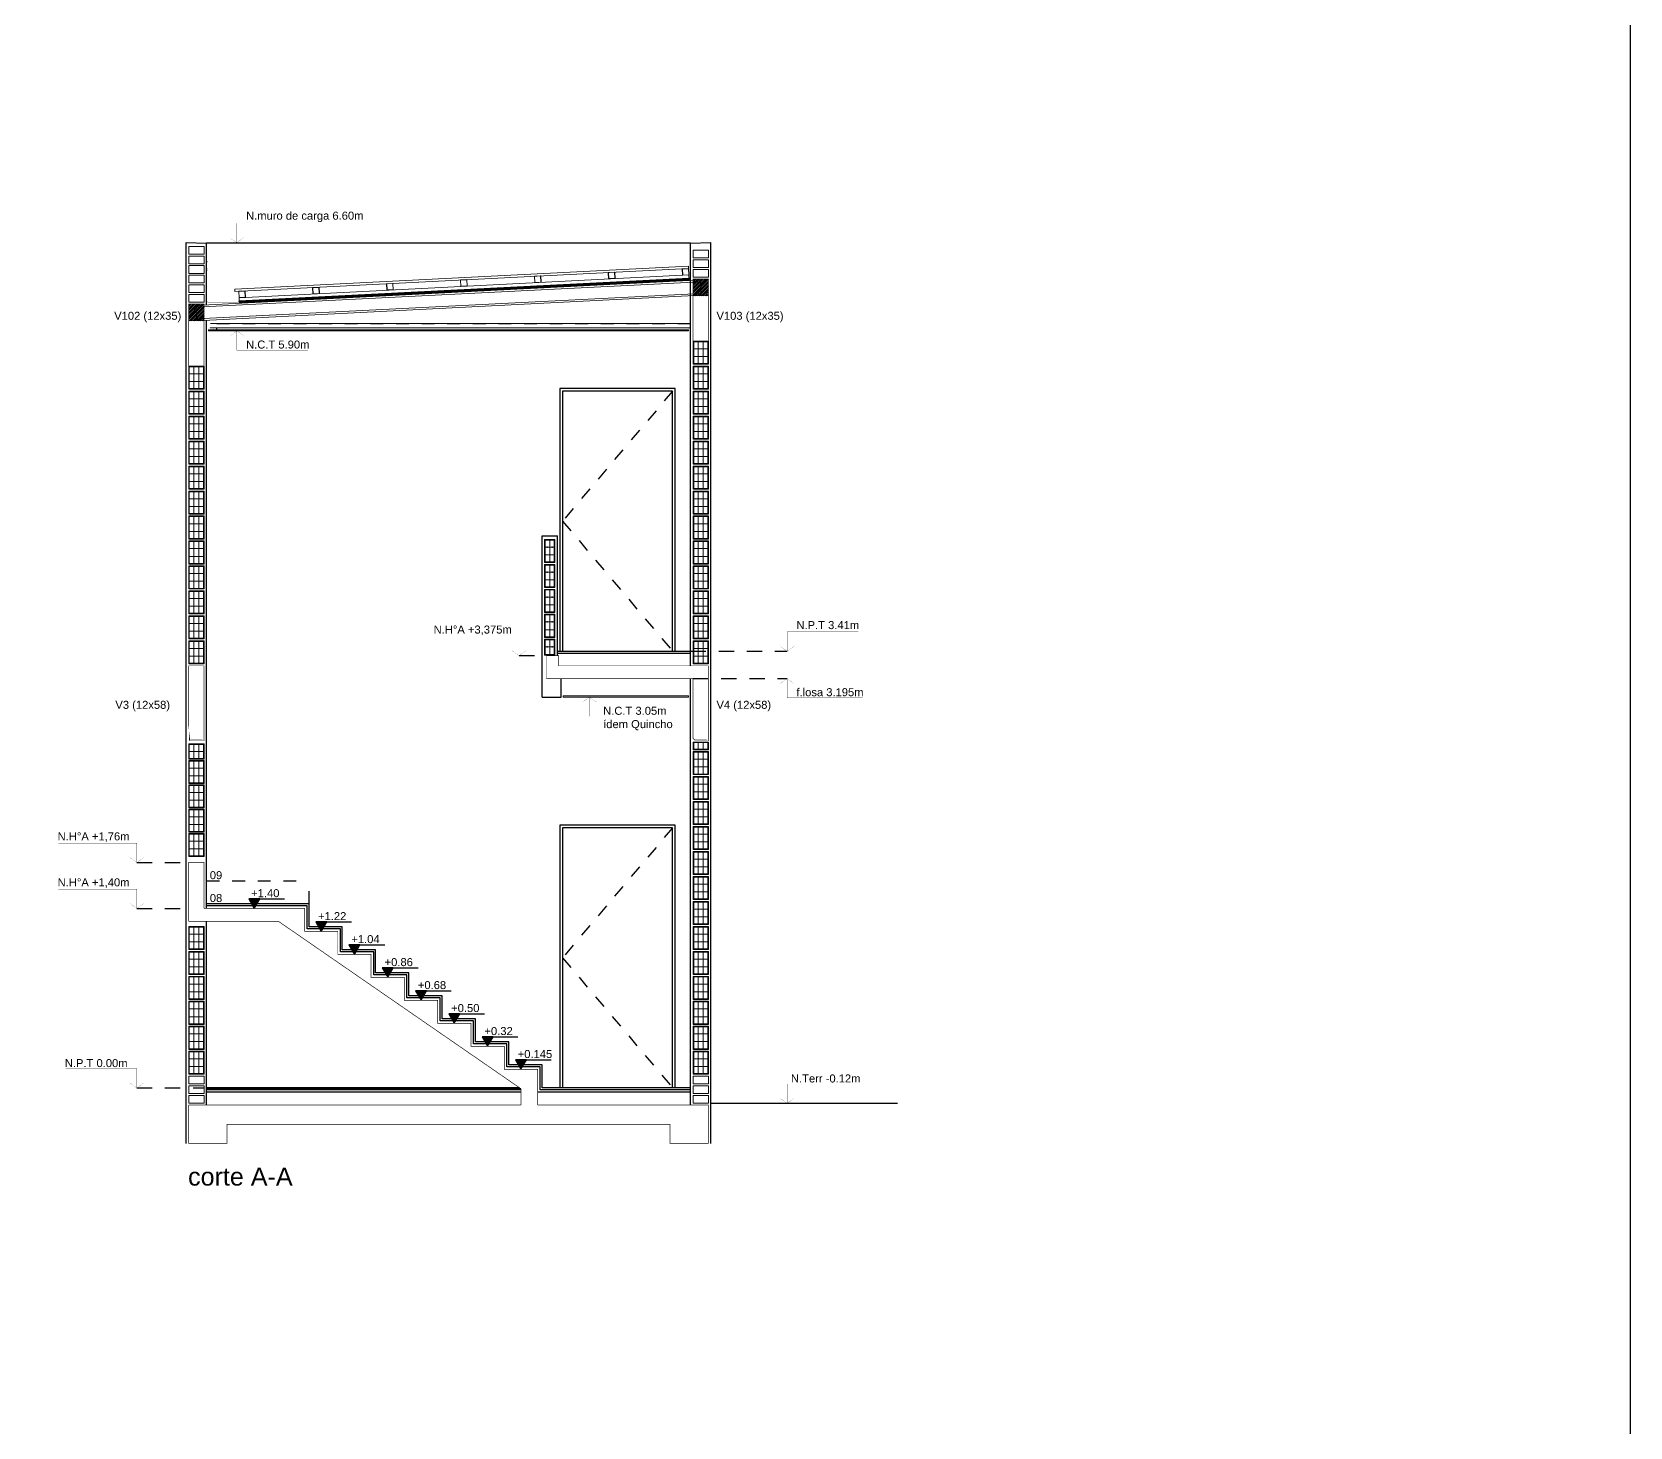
# Model space of a CAD drawing. Header units: millimetres. Extents: x 11902 to 12193, y 9935 to 10135.
# Drawn here: x 11929.6 to 11942.09, y 10024.02 to 10034.91 of the extents above; entities that cross this region are included whole.
import ezdxf

# ---------------------------------------------------------------- set-up
doc = ezdxf.new("R2010")
doc.units = ezdxf.units.MM
doc.linetypes.add('ACAD_ISO02W100', pattern=[15, 12, -3])
doc.linetypes.add('HIDDEN', pattern=[0.375, 0.25, -0.125])
doc.layers.add('002-MUROS VISTA', color=250, linetype='Continuous', lineweight=15)
doc.layers.add('Construccion Seca', color=146, linetype='Continuous', lineweight=13)
for name, color, linetype in [('01-MUROS', 7, 'Continuous'), ('02-CARPINTERÍAS', 62, 'Continuous'), ('03-PROYECCIONES', 14, 'Continuous'), ('Estructura metalica', 155, 'Continuous')]:
    doc.layers.add(name, color=color, linetype=linetype)
doc.styles.get("Standard").update_dxf_attribs({"font": 'arial.ttf'})
pattern_1 = [(45, (72.88716075759658, 90.80541026406718), (-0.0070710678118655, 0.0070710678118655), [])]

# ---------------------------------------------------------------- blocks, each defined once
blk = doc.blocks.new('lad 08x18x33')
for p in [(-0.0391666666666659, -0.0600000000000005), (-0.0008333333333296, -0.0600000000000005)]:
    blk.add_point(p)
at = {"layer": '002-MUROS VISTA', "color": 250, "lineweight": 5, "true_color": 0x454545}
for p, q in [((-0.0750000000000068, -0.0600000000000005), (0.0350000000000068, -0.0600000000000005)), ((-0.0750000000000068, -0.1199999999999992), (0.0350000000000068, -0.1199999999999992)), ((-0.0391666666666659, -0.1749999999999989), (-0.0391666666666659, -0.0050000000000008)), ((-0.0008333333333296, -0.1749999999999989), (-0.0008333333333296, -0.0050000000000008))]:
    blk.add_line(p, q, dxfattribs=at)
for points in [[(-0.0800000000000023, -0.1799999999999997), (0.0400000000000023, -0.1799999999999997), (0.0400000000000023, 0), (-0.0800000000000023, 0)], [(-0.0750000000000068, -0.1749999999999989), (0.0350000000000068, -0.1749999999999989), (0.0350000000000068, -0.0050000000000008), (-0.0750000000000068, -0.0050000000000008)]]:
    blk.add_lwpolyline(points, close=True, dxfattribs=at)
blk = doc.blocks.new('lad 08')
for p in [(-0.0391666666666659, -0.0600000000000005), (-0.0008333333333296, -0.0600000000000005)]:
    blk.add_point(p)
at = {"layer": '002-MUROS VISTA', "color": 250, "lineweight": 5, "true_color": 0x454545}
for p, q in [((-0.0550000000000045, -0.0600000000000005), (0.0150000000000045, -0.0600000000000005)), ((-0.0550000000000045, -0.1199999999999992), (0.0150000000000045, -0.1199999999999992)), ((-0.02, -0.1749999999999989), (-0.02, -0.0050000000000008))]:
    blk.add_line(p, q, dxfattribs=at)
for points in [[(-0.06, -0.1799999999999997), (0.02, -0.1799999999999997), (0.02, 0), (-0.06, 0)], [(-0.0550000000000045, -0.1749999999999989), (0.0150000000000045, -0.1749999999999989), (0.0150000000000045, -0.0050000000000008), (-0.0550000000000045, -0.0050000000000008)]]:
    blk.add_lwpolyline(points, close=True, dxfattribs=at)

msp = doc.modelspace()

# ---------------------------------------------------------------- hatches: boundary and pattern name
at = {"true_color": 0x43c931}
h = msp.add_hatch(dxfattribs=at)
h.set_pattern_fill('_USER', color=82, scale=0.01, angle=45, pattern_type=0)
h.set_pattern_definition(pattern_1)
h.paths.add_polyline_path([(11934.76652070893, 10032.85330405665), (11934.88652070894, 10032.85330405665), (11934.88652070894, 10032.98330405664), (11934.76652070893, 10032.98330405664)])
h = msp.add_hatch(dxfattribs=at)
h.set_pattern_fill('_USER', color=82, scale=0.01, angle=45, pattern_type=0)
h.set_pattern_definition(pattern_1)
h.paths.add_polyline_path([(11930.82652070892, 10032.65830405665), (11930.94652070892, 10032.65830405665), (11930.94652070892, 10032.78830405665), (11930.82652070892, 10032.78830405665)])
h = msp.add_hatch(color=6)
h.dxf.hatch_style = 1
h.paths.add_polyline_path([(11931.33902070893, 10028.06916405661), (11931.38199085929, 10028.14359054025), (11931.29605055856, 10028.14359054025)])
h = msp.add_hatch(color=6)
h.dxf.hatch_style = 1
h.paths.add_polyline_path([(11931.86152070892, 10027.88969405661), (11931.90449085929, 10027.96412054025), (11931.81855055856, 10027.96412054025)])
h = msp.add_hatch(color=6)
h.dxf.hatch_style = 1
h.paths.add_polyline_path([(11932.12152070892, 10027.71022405661), (11932.16449085929, 10027.78465054025), (11932.07855055856, 10027.78465054026)])
h = msp.add_hatch(color=6)
h.dxf.hatch_style = 1
h.paths.add_polyline_path([(11932.38152070893, 10027.53075405661), (11932.42449085929, 10027.60518054025), (11932.33855055856, 10027.60518054025)])
h = msp.add_hatch(color=6)
h.dxf.hatch_style = 1
h.paths.add_polyline_path([(11932.64152070892, 10027.35128405661), (11932.68449085929, 10027.42571054025), (11932.59855055856, 10027.42571054026)])
h = msp.add_hatch(color=6)
h.dxf.hatch_style = 1
h.paths.add_polyline_path([(11932.90152070892, 10027.17181405662), (11932.94449085929, 10027.24624054025), (11932.85855055856, 10027.24624054025)])
h = msp.add_hatch(color=6)
h.dxf.hatch_style = 1
h.paths.add_polyline_path([(11933.16152070892, 10026.99234405662), (11933.20449085929, 10027.06677054026), (11933.11855055856, 10027.06677054026)])
h = msp.add_hatch(color=6)
h.dxf.hatch_style = 1
h.paths.add_polyline_path([(11933.42152070893, 10026.81287405662), (11933.46449085929, 10026.88730054026), (11933.37855055856, 10026.88730054026)])
at = {"layer": 'Construccion Seca'}
h = msp.add_hatch(dxfattribs=at)
h.set_pattern_fill('_USER', color=256, scale=0.005, angle=90, pattern_type=0)
h.set_pattern_definition([(2.937601428103375, (11931.26729685084, 10032.89064341127), (-0.000256241787064, 0.0049934296977691), [])])
h.paths.add_polyline_path([(11934.73637367431, 10032.97244056882), (11934.73546712828, 10032.99041772584), (11931.22113871133, 10032.81319833692), (11931.22204525657, 10032.79522119578)])

# ---------------------------------------------------------------- linework, layer by layer
for p, q in [((11930.80652070892, 10033.26830405665), (11930.96652070893, 10033.26330405665)), ((11930.96652070893, 10032.78233568972), (11930.96652070893, 10033.26330405665)), ((11934.74652070893, 10033.26330405665), (11934.90652070894, 10033.26830405665)), ((11934.90652070893, 10026.54840405662), (11936.36448332687, 10026.54840405662))]:
    msp.add_line(p, q)
at = {"color": 6}
for p, q in [((11931.29605055856, 10028.14359054025), (11931.5754910026, 10028.14359054025)), ((11931.81855055856, 10027.96412054025), (11932.0979910026, 10027.96412054025)), ((11932.07855055856, 10027.78465054026), (11932.3579910026, 10027.78465054026)), ((11932.33855055856, 10027.60518054025), (11932.6179910026, 10027.60518054025)), ((11932.59855055856, 10027.42571054026), (11932.8779910026, 10027.42571054026)), ((11932.85855055856, 10027.24624054025), (11933.1379910026, 10027.24624054025)), ((11933.11855055856, 10027.06677054026), (11933.3979910026, 10027.06677054026)), ((11933.37855055856, 10026.88730054026), (11933.6579910026, 10026.88730054026))]:
    msp.add_line(p, q, dxfattribs=at)
at = {"lineweight": 9}
for points in [[(11930.82652070892, 10033.17830405664), (11930.94652070892, 10033.17830405664), (11930.94652070892, 10033.23830405664), (11930.82652070892, 10033.23830405664)], [(11930.82652070892, 10033.10330405664), (11930.94652070892, 10033.10330405664), (11930.94652070892, 10033.16330405664), (11930.82652070892, 10033.16330405664)], [(11934.76652070894, 10033.14830405664), (11934.88652070894, 10033.14830405664), (11934.88652070894, 10033.20830405664), (11934.76652070894, 10033.20830405664)], [(11930.82652070892, 10033.02830405664), (11930.94652070892, 10033.02830405664), (11930.94652070892, 10033.08830405664), (11930.82652070892, 10033.08830405664)], [(11930.82652070891, 10032.95330405664), (11930.94652070891, 10032.95330405664), (11930.94652070891, 10033.01330405664), (11930.82652070891, 10033.01330405664)], [(11934.76652070894, 10033.07330405664), (11934.88652070894, 10033.07330405664), (11934.88652070894, 10033.13330405664), (11934.76652070894, 10033.13330405664)], [(11934.76652070894, 10032.99830405664), (11934.88652070894, 10032.99830405664), (11934.88652070894, 10033.05830405664), (11934.76652070894, 10033.05830405664)], [(11930.82652070892, 10032.87830405664), (11930.94652070892, 10032.87830405664), (11930.94652070892, 10032.93830405664), (11930.82652070892, 10032.93830405664)], [(11930.82652070892, 10032.80330405665), (11930.94652070892, 10032.80330405665), (11930.94652070892, 10032.86330405665), (11930.82652070892, 10032.86330405665)], [(11930.82652070892, 10026.69840405661), (11930.94652070892, 10026.69840405661), (11930.94652070892, 10026.75840405661), (11930.82652070892, 10026.75840405661)], [(11930.82652070892, 10026.62340405661), (11930.94652070892, 10026.62340405661), (11930.94652070892, 10026.68340405661), (11930.82652070892, 10026.68340405661)], [(11934.76652070893, 10026.69840405661), (11934.88652070893, 10026.69840405661), (11934.88652070893, 10026.75840405661), (11934.76652070893, 10026.75840405661)], [(11934.76652070893, 10026.62340405661), (11934.88652070893, 10026.62340405661), (11934.88652070893, 10026.68340405661), (11934.76652070893, 10026.68340405661)], [(11930.82652070892, 10026.54840405661), (11930.94652070892, 10026.54840405661), (11930.94652070892, 10026.60840405661), (11930.82652070892, 10026.60840405661)], [(11934.76652070893, 10026.54840405661), (11934.88652070893, 10026.54840405661), (11934.88652070893, 10026.60840405661), (11934.76652070893, 10026.60840405661)]]:
    msp.add_lwpolyline(points, close=True, dxfattribs=at)
at = {"color": 97, "true_color": 0x2e8c22, "const_width": 0.005}
for points in [[(11934.76652070893, 10032.85330405665), (11934.88652070894, 10032.85330405665), (11934.88652070894, 10032.98330405664), (11934.76652070893, 10032.98330405664)], [(11930.82652070892, 10032.65830405665), (11930.94652070892, 10032.65830405665), (11930.94652070892, 10032.78830405665), (11930.82652070892, 10032.78830405665)], [(11934.76652070893, 10032.85330405665), (11934.88652070894, 10032.85330405665), (11934.88652070894, 10032.49330405664), (11934.76652070894, 10032.49330405664)], [(11930.82652070892, 10032.65830405665), (11930.94652070892, 10032.65830405665), (11930.94652070893, 10032.29830405665), (11930.82652070893, 10032.29830405665)], [(11930.82652070893, 10029.9633228566), (11930.82652070892, 10029.3958228566), (11930.83902070893, 10029.38332285659), (11930.93402070893, 10029.38332285659), (11930.94652070892, 10029.3958228566), (11930.94652070893, 10029.9633228566)]]:
    msp.add_lwpolyline(points, close=True, dxfattribs=at)
for points in [[(11933.62152070895, 10030.04333405656), (11933.62152070895, 10029.86332285655)], [(11933.62152070895, 10029.86332285655), (11933.62152070895, 10029.86332285655), (11934.76652070893, 10029.86332285655), (11934.76652070893, 10029.39582285656), (11934.77902070893, 10029.38332285656), (11934.87402070893, 10029.38332285656), (11934.88652070892, 10029.39582285656), (11934.88652070893, 10029.96332285656), (11933.71652070895, 10029.96332285656), (11933.71652070895, 10030.04333405656), (11933.62152070895, 10030.04333405656), (11933.62152070895, 10030.04333405656)], [(11930.94652070893, 10028.06916405661), (11930.94652070893, 10028.42810405661), (11930.82652070892, 10028.42810405661), (11930.82652070892, 10028.06916405661)], [(11930.82652070892, 10028.06916405661), (11930.82652070892, 10027.96916405661)], [(11933.55152070892, 10026.53340405661), (11933.55152070892, 10026.81287405662), (11933.29152070892, 10026.81287405662), (11933.29152070892, 10026.99234405662), (11933.03152070893, 10026.99234405662), (11933.03152070893, 10027.17181405662), (11932.77152070892, 10027.17181405662), (11932.77152070892, 10027.35128405661), (11932.51152070892, 10027.35128405661), (11932.51152070892, 10027.53075405661), (11932.25152070892, 10027.53075405661), (11932.25152070892, 10027.71022405661), (11931.99152070892, 10027.71022405661), (11931.99152070892, 10027.88969405661), (11931.73152070892, 10027.88969405661), (11931.73152070892, 10028.06916405661), (11930.94652070893, 10028.06916405661)], [(11930.82652070892, 10027.96916405661), (11931.52606359338, 10027.96916405661), (11933.42152070893, 10026.66078833152), (11933.42152070893, 10026.53340405661)], [(11930.82652070892, 10026.53340405661), (11930.82652070892, 10026.23340405661), (11931.12652070892, 10026.23340405661), (11931.12652070892, 10026.38340405661), (11934.58652070893, 10026.38340405661), (11934.58652070893, 10026.23340405661), (11934.88652070893, 10026.23340405661), (11934.88652070893, 10026.53340405661), (11933.55152070892, 10026.53340405661)], [(11933.42152070893, 10026.53340405661), (11930.82652070892, 10026.53340405661)]]:
    msp.add_lwpolyline(points, dxfattribs=at)
for points in [[(11933.70652070892, 10030.0783340566), (11934.74652070894, 10030.0783340566)], [(11933.70652070892, 10030.0633340566), (11934.74652070894, 10030.0633340566)], [(11934.74652070893, 10026.66840405662), (11933.58652070893, 10026.66840405662), (11933.58652070893, 10026.84787405662), (11933.32652070892, 10026.84787405662), (11933.32652070892, 10027.02734405662), (11933.06652070892, 10027.02734405662), (11933.06652070892, 10027.20681405662), (11932.80652070892, 10027.20681405662), (11932.80652070892, 10027.38628405661), (11932.54652070892, 10027.38628405661), (11932.54652070892, 10027.56575405661), (11932.28652070892, 10027.56575405661), (11932.28652070892, 10027.74522405661), (11932.02652070892, 10027.74522405661), (11932.02652070892, 10027.92469405661), (11931.76652070892, 10027.92469405661), (11931.76652070892, 10028.10416405661), (11930.96652070893, 10028.10416405661)], [(11934.74652070893, 10026.65340405662), (11933.57152070893, 10026.65340405662), (11933.57152070893, 10026.83287405662), (11933.31152070892, 10026.83287405662), (11933.31152070892, 10027.01234405661), (11933.05152070893, 10027.01234405661), (11933.05152070893, 10027.19181405662), (11932.79152070892, 10027.19181405662), (11932.79152070892, 10027.37128405661), (11932.53152070892, 10027.37128405661), (11932.53152070892, 10027.55075405661), (11932.27152070892, 10027.55075405661), (11932.27152070892, 10027.73022405661), (11932.01152070892, 10027.73022405661), (11932.01152070892, 10027.90969405661), (11931.75152070892, 10027.90969405661), (11931.75152070892, 10028.08916405661), (11930.96652070893, 10028.08916405661)]]:
    msp.add_lwpolyline(points)
at = {"color": 6}
for points in [[(11931.33902070893, 10028.06916405661), (11931.38199085929, 10028.14359054025), (11931.29605055856, 10028.14359054025)], [(11931.86152070892, 10027.88969405661), (11931.90449085929, 10027.96412054025), (11931.81855055856, 10027.96412054025)], [(11932.12152070892, 10027.71022405661), (11932.16449085929, 10027.78465054025), (11932.07855055856, 10027.78465054026)], [(11932.38152070893, 10027.53075405661), (11932.42449085929, 10027.60518054025), (11932.33855055856, 10027.60518054025)], [(11932.64152070892, 10027.35128405661), (11932.68449085929, 10027.42571054025), (11932.59855055856, 10027.42571054026)], [(11932.90152070892, 10027.17181405662), (11932.94449085929, 10027.24624054025), (11932.85855055856, 10027.24624054025)], [(11933.16152070892, 10026.99234405662), (11933.20449085929, 10027.06677054026), (11933.11855055856, 10027.06677054026)], [(11933.42152070893, 10026.81287405662), (11933.46449085929, 10026.88730054026), (11933.37855055856, 10026.88730054026)]]:
    msp.add_lwpolyline(points, close=True, dxfattribs=at)
for p in [(11933.62735404228, 10030.11059856463), (11933.66568737561, 10030.11059856463)]:
    msp.add_point(p)
at = {"layer": '002-MUROS VISTA', "color": 250, "lineweight": 5, "true_color": 0x454545}
for p, q in [((11933.64652070895, 10030.05059856463), (11933.64652070895, 10030.16559856463)), ((11933.61152070895, 10030.11059856463), (11933.68152070894, 10030.11059856463)), ((11933.61152070895, 10030.05059856463), (11933.68152070894, 10030.05059856463)), ((11930.94152070894, 10029.29416405661), (11930.83152070894, 10029.29416405661)), ((11930.86735404227, 10029.23916405661), (11930.86735404227, 10029.34916405661)), ((11930.9056873756, 10029.23916405661), (11930.9056873756, 10029.34916405661)), ((11934.80735404226, 10029.3134040566), (11934.80735404226, 10029.3634040566)), ((11934.84568737559, 10029.3134040566), (11934.84568737559, 10029.3634040566))]:
    msp.add_line(p, q, dxfattribs=at)
for points in [[(11933.60652070895, 10030.04559856463), (11933.68652070895, 10030.04559856463), (11933.68652070895, 10030.17059856463), (11933.60652070895, 10030.17059856463)], [(11933.61152070895, 10030.05059856463), (11933.68152070894, 10030.05059856463), (11933.68152070894, 10030.16559856463), (11933.61152070895, 10030.16559856463)], [(11930.94652070894, 10029.23416405661), (11930.82652070893, 10029.23416405661), (11930.82652070893, 10029.35416405661), (11930.94652070894, 10029.35416405661)], [(11930.94152070894, 10029.23916405661), (11930.83152070894, 10029.23916405661), (11930.83152070894, 10029.34916405661), (11930.94152070894, 10029.34916405661)], [(11934.76652070893, 10029.3084040566), (11934.88652070893, 10029.3084040566), (11934.88652070893, 10029.3684040566), (11934.76652070893, 10029.3684040566)], [(11934.77152070893, 10029.3134040566), (11934.88152070893, 10029.3134040566), (11934.88152070893, 10029.3634040566), (11934.77152070893, 10029.3634040566)]]:
    msp.add_lwpolyline(points, close=True, dxfattribs=at)
at = {"layer": '01-MUROS'}
for p, q in [((11930.80652070892, 10026.23340405661), (11930.80652070891, 10033.26830405665)), ((11934.74652070894, 10033.26330405665), (11930.96652070893, 10033.26330405665)), ((11934.74652070894, 10029.96332285659), (11934.74652070894, 10033.26330405665)), ((11934.90652070894, 10026.23340405661), (11934.90652070894, 10033.26830405665)), ((11930.96652070893, 10028.06916405661), (11930.96652070893, 10032.66218320968)), ((11934.74652070893, 10026.53340405661), (11934.74652070893, 10029.86332285659)), ((11930.96652070893, 10026.53340405662), (11930.96652070893, 10027.96916405661)), ((11933.41048773112, 10026.66840405662), (11930.96652070893, 10026.66840405662)), ((11933.42152070893, 10026.66040405662), (11930.96652070893, 10026.66040405662)), ((11933.42152070893, 10026.65340405662), (11930.96652070893, 10026.65340405661)), ((11933.42152070893, 10026.63340405662), (11930.96652070893, 10026.63340405662)), ((11934.74652070893, 10026.63340405662), (11933.55152070892, 10026.63340405662))]:
    msp.add_line(p, q, dxfattribs=at)
at = {"layer": '01-MUROS', "color": 1}
msp.add_line((11931.04652070893, 10032.58780405665), (11931.04652070893, 10032.60168801377), dxfattribs=at)
at = {"layer": '02-CARPINTERÍAS'}
for p, q in [((11933.58652070895, 10030.97844725664), (11933.70652070892, 10030.97844725664)), ((11933.58652070895, 10029.71840405661), (11933.58652070895, 10030.97844725664)), ((11933.70652070892, 10030.04333405656), (11933.70652070892, 10030.97844725664)), ((11933.73652070895, 10029.71840405661), (11933.73652070895, 10029.86332285659)), ((11933.58652070895, 10029.71840405661), (11933.73652070895, 10029.71840405661))]:
    msp.add_line(p, q, dxfattribs=at)
msp.add_lwpolyline([(11902.22228011478, 10041.90026558219), (11942.08577177434, 10041.90026558219), (11942.08577177434, 10011.7042789069), (11902.22228011478, 10011.7042789069)], close=True, dxfattribs=at)
for points in [[(11934.62652070892, 10030.0783340566), (11934.62652070892, 10032.1283340566), (11933.72652070893, 10032.1283340566), (11933.72652070893, 10030.0783340566)], [(11934.60652070892, 10030.0783340566), (11934.60652070892, 10032.1083340566), (11933.74652070893, 10032.1083340566), (11933.74652070893, 10030.0783340566)], [(11934.62652070892, 10026.66840405662), (11934.62652070892, 10028.71840405662), (11933.72652070893, 10028.71840405662), (11933.72652070893, 10026.66840405662)], [(11934.60652070892, 10026.66840405662), (11934.60652070892, 10028.69840405661), (11933.74652070893, 10028.69840405661), (11933.74652070893, 10026.66840405662)]]:
    msp.add_lwpolyline(points, dxfattribs=at)
at = {"layer": '03-PROYECCIONES', "linetype": 'ACAD_ISO02W100', "ltscale": 0.01}
for p, q in [((11933.40693227382, 10030.04333405656), (11933.62152070895, 10030.04333405656)), ((11934.74652070894, 10030.07840405662), (11935.50201401277, 10030.07840405662)), ((11934.76652070893, 10029.86332285659), (11935.50201401277, 10029.86332285659)), ((11930.42113890005, 10028.42810405661), (11930.82652070892, 10028.42810405661)), ((11930.42113890005, 10028.06916405661), (11930.82652070892, 10028.06916405661)), ((11930.42113890005, 10026.66840405662), (11930.94652070892, 10026.66840405662))]:
    msp.add_line(p, q, dxfattribs=at)
at = {"layer": '03-PROYECCIONES', "linetype": 'ACAD_ISO02W100', "ltscale": 0.005}
for p in [(11930.96652070893, 10028.28363405661), (11931.76652070892, 10028.10416405661)]:
    msp.add_line(p, (11931.76652070892, 10028.28363405661), dxfattribs=at)
at = {"layer": '03-PROYECCIONES', "const_width": 0.001}
for points in [[(11931.20271777047, 10033.26830405665), (11931.20271777047, 10033.41830405665), (11932.17701798782, 10033.41830405665)], [(11931.20271777047, 10033.26830405665), (11931.14818437134, 10033.30566251084)], [(11931.20271777047, 10033.26830405665), (11931.25725116959, 10033.30566251084)], [(11931.20271777047, 10032.57830405665), (11931.14818437134, 10032.54094560245)], [(11931.20271777047, 10032.57830405665), (11931.25725116959, 10032.54094560245)], [(11931.20271777047, 10032.57830405665), (11931.20271777047, 10032.42830405665), (11931.75855866713, 10032.42830405665)], [(11933.40693227382, 10030.04333405656), (11933.40693227382, 10030.19333405656), (11932.79517250197, 10030.19333405656)], [(11935.50201401277, 10030.07840405662), (11935.50201401277, 10030.22840405662), (11936.05785490943, 10030.22840405662)], [(11933.40693227382, 10030.04333405656), (11933.3523988747, 10030.08069251076)], [(11933.40693227382, 10030.04333405656), (11933.46146567295, 10030.08069251076)], [(11935.50201401277, 10030.07840405662), (11935.44748061364, 10030.11576251081)], [(11935.50201401277, 10030.07840405662), (11935.55654741189, 10030.11576251081)], [(11935.50201401277, 10029.86332285659), (11935.44748061364, 10029.8259644024)], [(11935.50201401277, 10029.86332285659), (11935.55654741189, 10029.8259644024)], [(11935.50201401277, 10029.86332285659), (11935.50201401277, 10029.71332285659), (11936.09246441875, 10029.71332285659)], [(11933.95709867664, 10029.71840405662), (11933.90256527752, 10029.68104560242)], [(11933.95709867664, 10029.71840405662), (11934.01163207577, 10029.68104560242)], [(11933.95709867664, 10029.71840405662), (11933.95709867664, 10029.56840405662), (11934.54754908264, 10029.56840405662)], [(11930.42113890005, 10028.42810405661), (11930.42113890005, 10028.57810405661), (11929.80937912819, 10028.57810405661)], [(11930.42113890005, 10028.42810405661), (11930.36660550093, 10028.4654625108)], [(11930.42113890005, 10028.42810405661), (11930.47567229917, 10028.4654625108)], [(11930.42113890005, 10028.06916405661), (11930.42113890005, 10028.21916405661), (11929.80937912819, 10028.21916405661)], [(11930.42113890005, 10028.06916405661), (11930.36660550093, 10028.10652251081)], [(11930.42113890005, 10028.06916405661), (11930.47567229917, 10028.10652251081)], [(11930.42113890005, 10026.66840405662), (11930.42113890005, 10026.81840405662), (11929.86529800339, 10026.81840405662)], [(11930.42113890005, 10026.66840405662), (11930.36660550093, 10026.70576251082)], [(11930.42113890005, 10026.66840405662), (11930.47567229917, 10026.70576251082)], [(11935.50201401277, 10026.54840405662), (11935.50201401277, 10026.69840405661), (11936.05785490943, 10026.69840405661)], [(11935.50201401277, 10026.54840405662), (11935.44748061364, 10026.58576251081)], [(11935.50201401277, 10026.54840405662), (11935.55654741189, 10026.58576251081)]]:
    msp.add_lwpolyline(points, dxfattribs=at)
at = {"layer": '03-PROYECCIONES', "linetype": 'ACAD_ISO02W100', "ltscale": 0.005}
for points in [[(11934.60652070892, 10032.1083340566), (11933.74652070893, 10031.0933340566), (11934.60652070892, 10030.0783340566)], [(11934.60652070892, 10028.69840405661), (11933.74652070893, 10027.68340405662), (11934.60652070892, 10026.66840405662)]]:
    msp.add_lwpolyline(points, dxfattribs=at)
at = {"layer": 'Construccion Seca'}
for p, q in [((11930.97210764728, 10033.11719888677), (11930.96652070893, 10033.1233708791)), ((11934.73078453624, 10033.0832753232), (11931.18649407852, 10032.90454725911)), ((11934.73169108236, 10033.0652981662), (11931.18740062456, 10032.8865701021)), ((11931.21987961962, 10032.83816661055), (11934.73420803656, 10033.01538599947)), ((11934.73169108236, 10033.0652981662), (11934.73078453624, 10033.0832753232)), ((11934.73637367431, 10032.97244056882), (11934.73420803656, 10033.01538599947)), ((11930.88337770772, 10032.77814298238), (11934.82355526327, 10032.97683693271)), ((11930.88413316275, 10032.76316201821), (11934.82431071828, 10032.96185596854)), ((11931.18649407852, 10032.90454725911), (11931.18740062456, 10032.8865701021)), ((11931.22113871133, 10032.81319833692), (11934.73546712828, 10032.99041772584)), ((11934.82355526327, 10032.97683693271), (11934.82959890349, 10032.8569892193)), ((11930.88337770772, 10032.77814298238), (11930.88942134795, 10032.658295269)), ((11930.88866589292, 10032.67327623314), (11934.82884344846, 10032.87197018346)), ((11930.88942134795, 10032.658295269), (11934.82959890349, 10032.8569892193)), ((11931.21987961961, 10032.83816661055), (11931.22204525737, 10032.79522117991)), ((11934.74652070893, 10032.63568801384), (11930.99652070892, 10032.63568801384)), ((11934.74652070894, 10032.60168801384), (11930.99552070893, 10032.60168801377))]:
    msp.add_line(p, q, dxfattribs=at)
for points, const_width in [([(11930.97181654344, 10033.0427399166), (11930.97181654344, 10033.0302399166), (11930.97681654344, 10033.0302399166), (11930.97681654344, 10033.0552399166), (11930.96931654344, 10033.07345230157), (11930.96931654344, 10033.11209528694), (11930.97210764728, 10033.11719888677)], 0.001), ([(11931.26729685084, 10032.89064341127), (11931.21736255386, 10032.8880809934), (11931.21736255386, 10032.8102399166), (11931.20486255386, 10032.79773991659), (11930.98181654344, 10032.7977399166), (11930.96931654344, 10032.8102399166), (11930.96931654344, 10033.0477399166), (11930.97431654344, 10033.0477399166), (11930.97431654344, 10033.0352399166)], 0.001), ([(11930.99150108175, 10032.63439457171), (11930.99652070892, 10032.63439457171), (11930.99652070892, 10032.63568801384), (11930.96652070893, 10032.63568801384), (11930.96652070892, 10032.63282699367), (11930.96804308138, 10032.63054886903), (11930.96804308138, 10032.60682715864), (11930.96652070892, 10032.604549034), (11930.96652070892, 10032.60168801384), (11930.99652070892, 10032.60168801383), (11930.99652070892, 10032.60298145596), (11930.99150108175, 10032.60298145596)], 0.0005), ([(11934.7215403361, 10032.63439457171), (11934.71652070893, 10032.63439457171), (11934.71652070893, 10032.63568801384), (11934.74652070893, 10032.63568801384), (11934.74652070893, 10032.63282699367), (11934.74499833648, 10032.63054886903), (11934.74499833648, 10032.60682715864), (11934.74652070894, 10032.604549034), (11934.74652070893, 10032.60168801384), (11934.71652070893, 10032.60168801383), (11934.71652070893, 10032.60298145596), (11934.72154033611, 10032.60298145596)], 0.0005)]:
    msp.add_lwpolyline(points, dxfattribs=dict(at, const_width=const_width))
for points in [[(11934.10680114615, 10032.98601185194), (11934.15673544313, 10032.98857426981), (11934.15417302526, 10033.03850856679), (11934.10423872829, 10033.03594614892)], [(11934.10798544313, 10032.98732426981), (11934.15542302526, 10032.98975856678), (11934.15298872828, 10033.03719614891), (11934.10555114615, 10033.03476185194)], [(11934.68431853445, 10033.01281471404), (11934.73425283142, 10033.01537713192), (11934.73169041355, 10033.0653114289), (11934.68175611658, 10033.06274901102)], [(11934.68550283143, 10033.01412713192), (11934.73294041355, 10033.0165614289), (11934.73050611657, 10033.06399901102), (11934.68306853445, 10033.06156471405)], [(11931.21992497174, 10032.83814669642), (11931.26985926871, 10032.84070911429), (11931.26729685084, 10032.89064341127), (11931.21736255386, 10032.8880809934)], [(11931.22110926871, 10032.83945911429), (11931.26854685084, 10032.84189341127), (11931.26611255386, 10032.8893309934), (11931.21867497174, 10032.88689669642)], [(11931.79731155547, 10032.86749857034), (11931.84724585245, 10032.87006098821), (11931.84468343458, 10032.91999528519), (11931.7947491376, 10032.91743286731)], [(11931.79849585245, 10032.86881098821), (11931.84593343458, 10032.87124528519), (11931.8434991376, 10032.91868286732), (11931.79606155547, 10032.91624857033)], [(11932.37468395314, 10032.89712689074), (11932.42461825012, 10032.89968930861), (11932.42205583225, 10032.94962360559), (11932.37212153527, 10032.94706118772)], [(11932.37586825012, 10032.89843930861), (11932.42330583225, 10032.90087360559), (11932.42087153527, 10032.94831118772), (11932.37343395314, 10032.94587689074)], [(11932.95205635081, 10032.92675521114), (11933.00199064779, 10032.92931762901), (11932.99942822992, 10032.97925192599), (11932.94949393294, 10032.97668950812)], [(11932.95324064779, 10032.92806762901), (11933.00067822992, 10032.93050192599), (11932.99824393294, 10032.97793950812), (11932.95080635081, 10032.97550521114)], [(11933.52942874848, 10032.95638353154), (11933.57936304546, 10032.95894594941), (11933.57680062759, 10033.00888024639), (11933.52686633061, 10033.00631782851)], [(11933.53061304546, 10032.95769594941), (11933.57805062759, 10032.96013024639), (11933.57561633061, 10033.00756782852), (11933.52817874848, 10033.00513353154)], [(11930.98152070892, 10032.57830405665), (11934.73052070893, 10032.57830405665), (11934.73052070893, 10032.58780405665), (11930.98152070892, 10032.58780405665)], [(11933.75152070895, 10029.71840405662), (11934.73052070893, 10029.71840405661), (11934.73052070893, 10029.72790405661), (11933.75152070895, 10029.72790405662)]]:
    msp.add_lwpolyline(points, close=True, dxfattribs=at)
at = {"layer": 'Construccion Seca', "const_width": 0.0005}
for points in [[(11930.9690613798, 10032.60030299893), (11930.96652070892, 10032.60030299893), (11930.96652070892, 10032.60168801383), (11930.977355354, 10032.60168801383), (11930.98480680758, 10032.58862343662, 0.5348671490979687), (11930.98750166895, 10032.5884340595), (11930.98857221575, 10032.58998135938), (11931.01446920209, 10032.58998135938), (11931.01553974889, 10032.58843405949, 0.5348671490979687), (11931.01823461026, 10032.58862343662), (11931.02568606384, 10032.60168801382), (11931.03652070892, 10032.60168801382), (11931.03652070892, 10032.60030299892), (11931.03398003804, 10032.60030299892)], [(11931.00252070893, 10032.57830405665), (11930.98252070892, 10032.57830405665, -2.414213561511246), (11930.98152070892, 10032.57930405665), (11930.98152070892, 10032.58480405665, 0.4142135623950807), (11930.98102070893, 10032.58530405665), (11930.96652070893, 10032.58530405665)], [(11934.74398003807, 10032.60030299893), (11934.74652070893, 10032.60030299893), (11934.74652070894, 10032.60168801383), (11934.73568606385, 10032.60168801383), (11934.72823461027, 10032.58862343662, -0.5348671490979687), (11934.72553974891, 10032.5884340595), (11934.7244692021, 10032.58998135938), (11934.69857221576, 10032.58998135938), (11934.69750166896, 10032.58843405949, -0.5348671490979687), (11934.6948068076, 10032.58862343662), (11934.68735535401, 10032.60168801382), (11934.67652070893, 10032.60168801382), (11934.67652070893, 10032.60030299892), (11934.67906137981, 10032.60030299892)], [(11934.71052070893, 10032.57830405665), (11934.73052070893, 10032.57830405665, 2.414213561511246), (11934.73152070893, 10032.57930405665), (11934.73152070893, 10032.58480405665, -0.4142135623950807), (11934.73202070893, 10032.58530405665), (11934.74652070893, 10032.58530405665)], [(11933.77252070895, 10029.71840405661), (11933.75252070895, 10029.71840405661, -2.414213561511246), (11933.75152070895, 10029.71940405661), (11933.75152070895, 10029.72490405661, 0.4142135623950807), (11933.75102070895, 10029.72540405661), (11933.73652070895, 10029.72540405661)], [(11934.71052070893, 10029.71840405661), (11934.73052070893, 10029.71840405661, 2.414213561511246), (11934.73152070893, 10029.71940405661), (11934.73152070893, 10029.72490405661, -0.4142135623950807), (11934.73202070893, 10029.72540405661), (11934.74652070893, 10029.72540405661)]]:
    msp.add_lwpolyline(points, format="xyb", dxfattribs=at)
at = {"layer": 'Estructura metalica', "linetype": 'HIDDEN', "lineweight": 0, "ltscale": 0.03}
for p, q in [((11934.74652070893, 10032.63439457172), (11930.99652070892, 10032.63439457172)), ((11934.74652070894, 10032.60321038627), (11930.99652070892, 10032.60298145596))]:
    msp.add_line(p, q, dxfattribs=at)

# ---------------------------------------------------------------- block references
at = {"lineweight": 9, "xscale": -1}
for p in [(11934.80652070894, 10032.49832285659), (11930.86652070892, 10032.30332285659), (11934.80652070894, 10032.30332285659), (11930.86652070892, 10032.10832285659), (11934.80652070894, 10032.10832285659), (11930.86652070892, 10031.9133228566), (11934.80652070894, 10031.91332285659), (11930.86652070892, 10031.7183228566), (11934.80652070894, 10031.71832285659), (11930.86652070892, 10031.52332285659), (11934.80652070894, 10031.52332285659), (11930.86652070892, 10031.3283228566), (11934.80652070894, 10031.32832285659), (11930.86652070892, 10031.1333228566), (11934.80652070894, 10031.13332285659), (11930.86652070892, 10030.93832285659), (11934.80652070894, 10030.93832285659), (11930.86652070892, 10030.7433228566), (11934.80652070894, 10030.7433228566), (11930.86652070892, 10030.5483228566), (11934.80652070894, 10030.54832285659), (11930.86652070892, 10030.3533228566), (11934.80652070894, 10030.35332285659), (11930.86652070892, 10030.1583228566), (11934.80652070894, 10030.15832285659), (11930.86652070894, 10029.22416405661), (11930.86652070894, 10029.03416405661), (11930.86652070894, 10028.84416405661), (11930.86652070894, 10028.65416405661)]:
    msp.add_blockref('lad 08x18x33', p, dxfattribs=at)
at = {"lineweight": 9}
for p in [(11934.84652070893, 10029.29340405661), (11934.84652070893, 10029.0984040566), (11934.84652070893, 10028.9034040566), (11934.84652070893, 10028.7084040566), (11934.84652070893, 10028.51340405661), (11934.84652070893, 10028.31840405661), (11934.84652070893, 10028.1234040566), (11930.90652070892, 10027.92840405661), (11934.84652070893, 10027.92840405661), (11930.90652070892, 10027.73340405661), (11934.84652070893, 10027.73340405661), (11930.90652070892, 10027.53840405661), (11934.84652070893, 10027.53840405661), (11930.90652070892, 10027.34340405661), (11934.84652070893, 10027.34340405661), (11930.90652070892, 10027.14840405661), (11934.84652070893, 10027.14840405661), (11930.90652070892, 10026.95340405661), (11934.84652070893, 10026.95340405661)]:
    msp.add_blockref('lad 08x18x33', p, dxfattribs=at)
at = {"layer": '01-MUROS'}
for p in [(11933.66652070895, 10030.95059856463), (11933.66652070895, 10030.75559856463), (11933.66652070895, 10030.56059856463), (11933.66652070895, 10030.36559856463)]:
    msp.add_blockref('lad 08', p, dxfattribs=at)

# ---------------------------------------------------------------- texts
for s, insert, char_height, attachment_point in [('N.muro de carga 6.60m', (11931.2748119698, 10033.42869599714), 0.0625, 7), ('V102 (12x35)', (11930.24460743634, 10032.72803980401), 0.0625, 1), ('V103 (12x35)', (11934.94931332153, 10032.72803980401), 0.0625, 1), ('N.C.T 5.90m', (11931.2748119698, 10032.50343967783), 0.0625, 1), ('N.H°A +3,375m', (11933.35002747385, 10030.20372599705), 0.0625, 9), ('N.P.T 3.41m', (11935.5741082121, 10030.24922845714), 0.0625, 7), ('f.losa 3.195m', (11935.5741082121, 10029.78845847778), 0.0625, 1), ('V3 (12x58)', (11930.25386876811, 10029.68997530576), 0.0625, 1), ('N.C.T 3.05m\\Pídem Quincho', (11934.06419617341, 10029.6435396778), 0.0625, 1), ('V4 (12x58)', (11934.94931332153, 10029.68997530576), 0.0625, 1), ('N.H°A +1,76m', (11930.36423410007, 10028.5884959971), 0.0625, 9), ('N.H°A +1,40m', (11930.36423410007, 10028.22955599711), 0.0625, 9), ('09', (11930.99144128416, 10028.35968599328), 0.0625, 1), ('08', (11930.99144128416, 10028.18133754918), 0.0625, 1), ('+1.40', (11931.3144315127, 10028.21920531318), 0.0625, 1), ('+1.22', (11931.8369315127, 10028.03973531318), 0.0625, 1), ('+1.04', (11932.0969315127, 10027.86026531318), 0.0625, 1), ('+0.86', (11932.3569315127, 10027.68079531318), 0.0625, 1), ('+0.68', (11932.6169315127, 10027.50132531318), 0.0625, 1), ('+0.50', (11932.8769315127, 10027.32185531318), 0.0625, 1), ('+0.32', (11933.1369315127, 10027.14238531319), 0.0625, 1), ('N.P.T 0.00m', (11930.34904470072, 10026.82879599711), 0.0625, 9), ('+0.145', (11933.3969315127, 10026.96291531319), 0.0625, 1), ('N.Terr -0.12m', (11935.53101391625, 10026.70879599711), 0.0625, 7), ('\\pi0.33064;corte A-A', (11930.49104550363, 10025.90244594208), 0.1403060408085484, 7)]:
    msp.add_mtext_dynamic_manual_height_columns(s, width=1.470858042855979, gutter_width=12.5, heights=[0], dxfattribs=dict(insert=insert, char_height=char_height, attachment_point=attachment_point))

doc.saveas('drawing.dxf')
